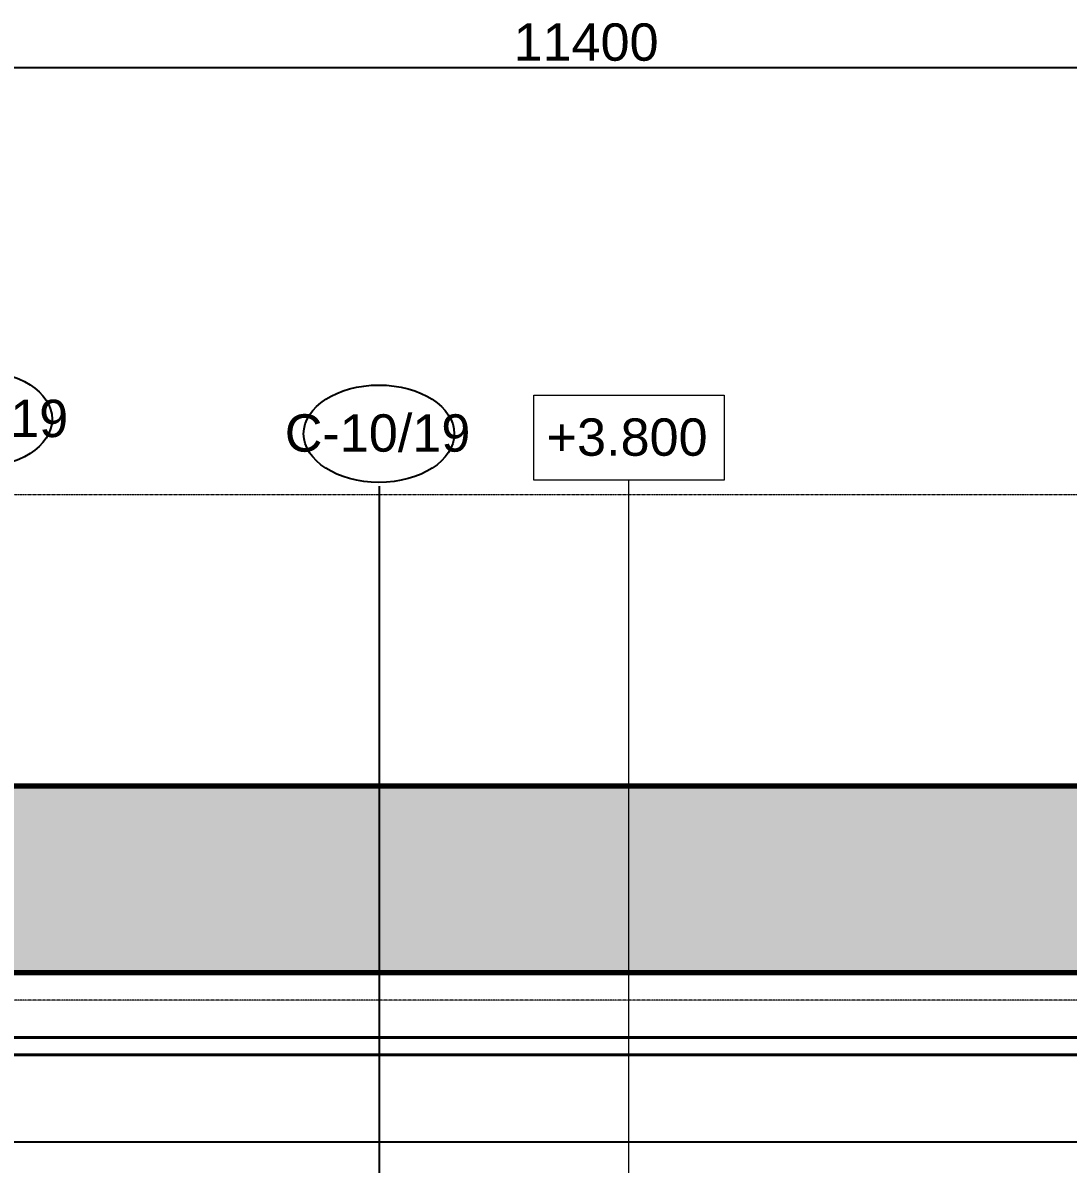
# Model space of a CAD drawing. Header units: millimetres. Extents: x -794334 to -714814, y -17806 to 22403.
# Drawn here: x -766307 to -757909, y 10877 to 20043 of the extents above; entities that cross this region are included whole.
import ezdxf

# ---------------------------------------------------------------- set-up
doc = ezdxf.new("R2010")
doc.units = ezdxf.units.MM
doc.linetypes.add('DPA_Grid _ Level 100', pattern=[10, 5.5, -1.6, 1.3, -1.6])
for name, color, linetype, lineweight in [('A-ANNO-DIMS', 1, 'Continuous', 9), ('A-ANNO-NOTE', 3, 'Continuous', 25), ('A-FLOR-E', 2, 'Continuous', 35), ('A-WALL', 5, 'Continuous', 35), ('A-WALL-PATT', 1, 'Continuous', 35), ('G-ANNO-TEXT', 3, 'Continuous', 9), ('S-GRID', 251, 'Continuous', 9), ('WALL-E', 2, 'Continuous', 35)]:
    doc.layers.add(name, color=color, linetype=linetype, lineweight=lineweight)
doc.styles.add('Arial_2', font='arial.ttf', dxfattribs={"height": 300})
doc.dimstyles.new('DPA-DIM-3_0_C-C', dxfattribs={"dimscale": 304.8, "dimtxt": 306.07782, "dimasz": 0.492126, "dimexe": 0.656168, "dimexo": 0.0625, "dimgap": 0.164042, "dimtad": 1, "dimdec": 0, "dimzin": 0, "dimdsep": 46, "dimtxsty": 'Arial_2', "dimblk1": 'DOTBLANK', "dimblk2": 'DOTBLANK', "dimsah": 1, "dimcen": 0.09, "dimdle": 0.656168, "dimadec": 8, "dimazin": 0, "dimtfac": 1, "dimtdec": 4, "dimtix": 1, "dimtmove": 0, "dimatfit": 3, "dimfxl": 1.312336, "dimfxlon": 1, "dimtvp": 1, "dimtolj": 1, "dimtzin": 0, "dimarcsym": 2})

# ---------------------------------------------------------------- blocks, each defined once
blk = doc.blocks.new('Ceiling Tags - Ceiling Tags-9510765-4252-01 ENLARGED CONCOURSE LEVEL - REFLECTED CEILING PLAN - SHEET 3')
at = {"layer": 'A-ANNO-NOTE'}
blk.add_ellipse((0, 0), major_axis=(6.049, 0), ratio=0.646436, dxfattribs=at)
blk = doc.blocks.new('_DotBlank')
at = {"color": 0, "linetype": 'ByBlock', "lineweight": -2}
blk.add_line((-0.5, 0), (-1, 0), dxfattribs=at)
blk.add_circle((0, 0), 0.5, dxfattribs=at)
blk = doc.blocks.new('*D807')
at = {"layer": 'A-ANNO-DIMS', "color": 0, "lineweight": -2, "transparency": 16777216}
for p, q in [((11400, 16485.2), (11400, 15904.3)), ((22800, 16485.2), (22800, 15904.3)), ((11550, 16104.3), (22650, 16104.3))]:
    blk.add_line(p, q, dxfattribs=at)
at = {"layer": 'Defpoints', "color": 0, "transparency": 16777216}
for p in [(11400, 16504.3), (22800, 16504.3), (22800, 16104.3)]:
    blk.add_point(p, dxfattribs=at)
at = {"layer": 'A-ANNO-DIMS', "color": 0, "lineweight": -2, "transparency": 16777216, "xscale": 150, "yscale": 150, "zscale": 150, "rotation": 180}
blk.add_blockref('_DotBlank', (11400, 16104.3), dxfattribs=at)
at = {"layer": 'A-ANNO-DIMS', "color": 0, "lineweight": -2, "transparency": 16777216, "xscale": 150, "yscale": 150, "zscale": 150}
blk.add_blockref('_DotBlank', (22800, 16104.3), dxfattribs=at)
at = {"layer": 'A-ANNO-DIMS', "color": 0, "transparency": 16777216, "insert": (17100, 16307.4), "char_height": 300, "width": 1384.414, "attachment_point": 5, "style": 'Arial_2'}
blk.add_mtext('\\A1;11400', dxfattribs=at)
blk = doc.blocks.new('*U804')
at = {"layer": 'S-GRID', "linetype": 'DPA_Grid _ Level 100'}
for p, q in [((57942.9, 12673), (-14128.9, 12673)), ((57942.9, 8615), (-14128.9, 8615))]:
    blk.add_line(p, q, dxfattribs=at)
at = {"layer": 'A-ANNO-DIMS'}
dim = blk.add_linear_dim(base=(22800, 16104.3), p1=(11400, 16504.3), p2=(22800, 16504.3), dimstyle='DPA-DIM-3_0_C-C', override={"dimpost": '<>', "dimfxl": 11400}, dxfattribs=at)
dim.commit()
dim.dimension.update_dxf_attribs({"geometry": '*D807', "text_midpoint": (17100, 16307.4)})

msp = doc.modelspace()

# ---------------------------------------------------------------- hatches: boundary and pattern name
at = {"layer": 'A-WALL-PATT', "lineweight": 9}
h = msp.add_hatch(dxfattribs=at)
h.set_pattern_fill('FP_1', color=256, style=0, pattern_type=2)
h.set_pattern_definition([(50, (0, 0), (728.7365, -63.7558), [76.2, -838.2]), (355, (0, 0), (-140.9716, 764.2276), [60.96, -670.56]), (100.451, (60.7, -5.3), (587.77, 700.46675), [64.76, -712.36]), (46.184, (0, 203.2), (1084.3162, -168.171), [114.3, -1257.3]), (96.636, (90.4, 189.2), (949.6099, 989.7098), [97.14, -1068.54]), (351.184, (0, 203.2), (949.6206, 989.7012), [91.44, -1005.84]), (21, (101.6, 152.4), (606.45787, -409.06057), [76.2, -838.2]), (326, (101.6, 152.4), (247.20834, 736.7529), [60.96, -670.56]), (71.451, (152.14, 118.3), (853.66825, 327.6855), [64.76, -712.36]), (37.5, (0, 0), (12.35469, 338.22012), [33.528, -628.904, 33.528, -647.192, -673.1]), (37.5, (0, 0), (12.35469, 338.22012), [-1343.152, 33.528, -639.572]), (7.5, (0, 0), (267.27887, 400.72213), [33.528, -354.584, 33.528, -613.664, -256.54]), (7.5, (0, 0), (267.27887, 400.72213), [-1035.304, 33.528, -223.012]), (327.5, (-226.57, 0), (542.36333, -22.91534), [33.528, -220.472, 33.528, -758.952, -1051.56]), (327.5, (-226.57, 0), (542.36333, -22.91534), [-1046.48, 33.528, -1018.032]), (317.5, (-328.17, 0), (592.51696, 101.7071), [33.528, -296.672, 33.528, -492.76, -746.76]), (317.5, (-328.17, 0), (592.51696, 101.7071), [-856.488, 33.528, -713.232])])
h.paths.add_polyline_path([(-743521.2, 12414), (-743521.2, 13914), (-790483.7, 13914), (-790483.7, 12414), (-745021.2, 12414)])

# ---------------------------------------------------------------- linework, layer by layer
msp.add_xline((-738491, 11057), (1, 0))
at = {"layer": 'A-ANNO-NOTE'}
msp.add_line((-763441.9, 8867.9), (-763442.4, 16320.8), dxfattribs=at)
at = {"layer": 'A-FLOR-E'}
for p, q in [((-783082.4, 11754), (-745681.2, 11754)), ((-745681.2, 11754), (-783082.4, 11754))]:
    msp.add_line(p, q, dxfattribs=at)
at = {"layer": 'A-WALL', "color": 7, "lineweight": 70}
for p, q in [((-790483.7, 13914), (-743521.2, 13914)), ((-745021.2, 12414), (-790483.7, 12414))]:
    msp.add_line(p, q, dxfattribs=at)
at = {"layer": 'G-ANNO-TEXT', "color": 10}
msp.add_line((-761437.9, 8894.5), (-761437.9, 16370.4), dxfattribs=at)
at = {"layer": 'G-ANNO-TEXT', "color": 10, "flags": 128}
msp.add_lwpolyline([(-762202.6, 17052.8), (-760673.2, 17052.8), (-760673.2, 16370.4), (-762202.6, 16370.4)], close=True, dxfattribs=at)
at = {"layer": 'WALL-E'}
for p, q in [((-783082.4, 11894), (-745541.2, 11894)), ((-745541.2, 11894), (-783082.4, 11894)), ((-783082.4, 11754), (-745681.2, 11754)), ((-745681.2, 11754), (-783082.4, 11754))]:
    msp.add_line(p, q, dxfattribs=at)

# ---------------------------------------------------------------- block references
msp.add_blockref('*U804', (-778882.4, 3579))
at = {"layer": 'A-ANNO-NOTE', "xscale": 100, "yscale": 100, "zscale": 100}
for p in [(-766677.4, 16859.9), (-763446.4, 16742.8)]:
    msp.add_blockref('Ceiling Tags - Ceiling Tags-9510765-4252-01 ENLARGED CONCOURSE LEVEL - REFLECTED CEILING PLAN - SHEET 3', p, dxfattribs=at)

# ---------------------------------------------------------------- texts
at = {"layer": 'A-ANNO-NOTE', "lineweight": 9, "char_height": 300, "width": 1835.864, "attachment_point": 1, "style": 'Arial_2'}
for s, insert in [('C-08/19', (-767433.8, 17016.1)), ('C-10/19', (-764202.9, 16899))]:
    msp.add_mtext(s, dxfattribs=dict(at, insert=insert))
at = {"layer": 'G-ANNO-TEXT', "color": 7, "insert": (-762099.4, 16866), "char_height": 300, "width": 1595.358, "attachment_point": 1, "style": 'Arial_2'}
msp.add_mtext('+3.800', dxfattribs=at)

doc.saveas('drawing.dxf')
